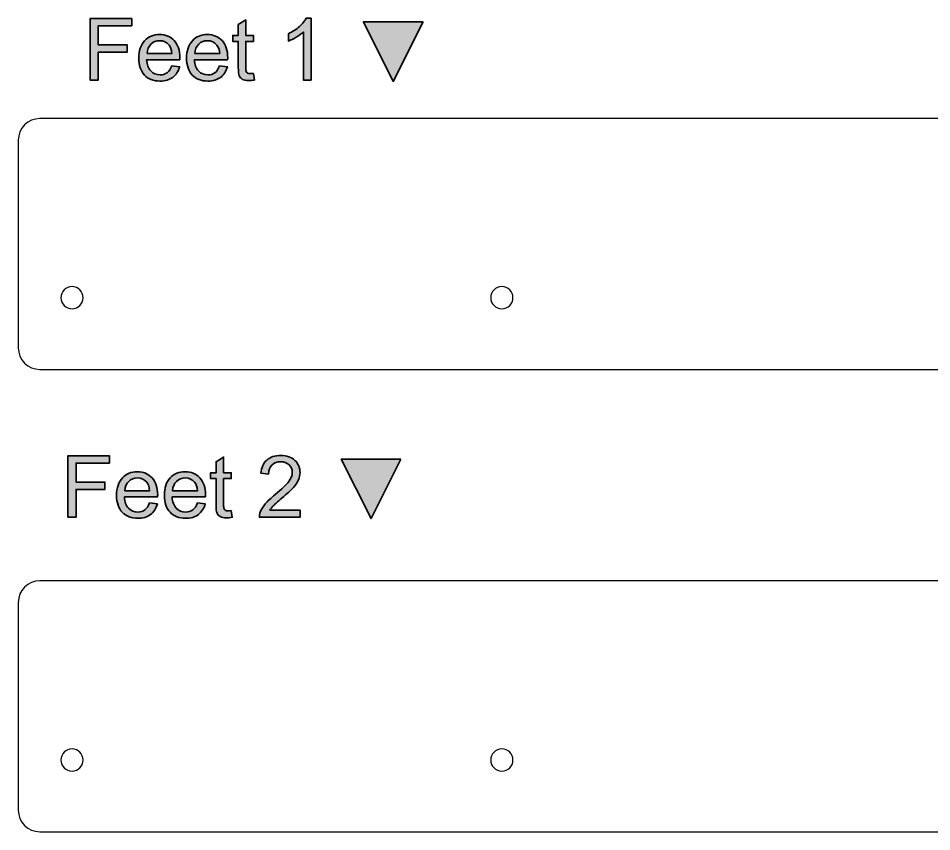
# Model space of a CAD drawing. Header units: millimetres. Extents: x 832 to 1087, y 355 to 571.
# Drawn here: x 832.5 to 960, y 458 to 571.5 of the extents above; entities that cross this region are included whole.
import ezdxf

# ---------------------------------------------------------------- set-up
doc = ezdxf.new("R2010")
doc.units = ezdxf.units.MM
doc.header["$MEASUREMENT"] = 0

# ---------------------------------------------------------------- blocks, each defined once
blk = doc.blocks.new('block 2')
at = {"color": 7, "lineweight": 25, "true_color": 0xffffff}
blk.add_open_spline([(1087.5, 525.5), (1087.5, 523.84), (1086.16, 522.5), (1084.5, 522.5), (1084.5, 522.5), (835.5, 522.5), (835.5, 522.5), (833.84, 522.5), (832.5, 523.84), (832.5, 525.5), (832.5, 525.5), (832.5, 554.5), (832.5, 554.5), (832.5, 556.16), (833.84, 557.5), (835.5, 557.5), (835.5, 557.5), (1084.5, 557.5), (1084.5, 557.5), (1086.16, 557.5), (1087.5, 556.16), (1087.5, 554.5), (1087.5, 554.5), (1087.5, 525.5), (1087.5, 525.5)], degree=3, knots=[0, 0, 0, 0, 1, 1, 1, 2, 2, 2, 3, 3, 3, 4, 4, 4, 5, 5, 5, 6, 6, 6, 7, 7, 7, 8, 8, 8, 8], dxfattribs=at)
blk = doc.blocks.new('block 4')
at = {"color": 7, "lineweight": 25, "true_color": 0xffffff}
blk.add_open_spline([(898.45, 532.5), (898.45, 533.36), (899.14, 534.05), (900, 534.05), (900.86, 534.05), (901.55, 533.36), (901.55, 532.5), (901.55, 531.64), (900.86, 530.95), (900, 530.95), (899.14, 530.95), (898.45, 531.64), (898.45, 532.5), (898.45, 532.5), (898.45, 532.5), (898.45, 532.5)], degree=3, knots=[0, 0, 0, 0, 1, 1, 1, 2, 2, 2, 3, 3, 3, 4, 4, 4, 5, 5, 5, 5], dxfattribs=at)
blk = doc.blocks.new('block 6')
at = {"color": 7, "lineweight": 25, "true_color": 0xffffff}
blk.add_open_spline([(838.45, 532.5), (838.45, 533.36), (839.14, 534.05), (840, 534.05), (840.86, 534.05), (841.55, 533.36), (841.55, 532.5), (841.55, 531.64), (840.86, 530.95), (840, 530.95), (839.14, 530.95), (838.45, 531.64), (838.45, 532.5), (838.45, 532.5), (838.45, 532.5), (838.45, 532.5)], degree=3, knots=[0, 0, 0, 0, 1, 1, 1, 2, 2, 2, 3, 3, 3, 4, 4, 4, 5, 5, 5, 5], dxfattribs=at)
blk = doc.blocks.new('block 7')
at = {"color": 7, "lineweight": 25, "true_color": 0xffffff}
blk.add_open_spline([(1087.5, 461), (1087.5, 459.34), (1086.16, 458), (1084.5, 458), (1084.5, 458), (835.5, 458), (835.5, 458), (833.84, 458), (832.5, 459.34), (832.5, 461), (832.5, 461), (832.5, 490), (832.5, 490), (832.5, 491.66), (833.84, 493), (835.5, 493), (835.5, 493), (1084.5, 493), (1084.5, 493), (1086.16, 493), (1087.5, 491.66), (1087.5, 490), (1087.5, 490), (1087.5, 461), (1087.5, 461)], degree=3, knots=[0, 0, 0, 0, 1, 1, 1, 2, 2, 2, 3, 3, 3, 4, 4, 4, 5, 5, 5, 6, 6, 6, 7, 7, 7, 8, 8, 8, 8], dxfattribs=at)
blk = doc.blocks.new('block 9')
at = {"color": 7, "lineweight": 25, "true_color": 0xffffff}
blk.add_open_spline([(898.45, 468), (898.45, 468.86), (899.14, 469.55), (900, 469.55), (900.86, 469.55), (901.55, 468.86), (901.55, 468), (901.55, 467.14), (900.86, 466.45), (900, 466.45), (899.14, 466.45), (898.45, 467.14), (898.45, 468), (898.45, 468), (898.45, 468), (898.45, 468)], degree=3, knots=[0, 0, 0, 0, 1, 1, 1, 2, 2, 2, 3, 3, 3, 4, 4, 4, 5, 5, 5, 5], dxfattribs=at)
blk = doc.blocks.new('block 11')
at = {"color": 7, "lineweight": 25, "true_color": 0xffffff}
blk.add_open_spline([(838.45, 468), (838.45, 468.86), (839.14, 469.55), (840, 469.55), (840.86, 469.55), (841.55, 468.86), (841.55, 468), (841.55, 467.14), (840.86, 466.45), (840, 466.45), (839.14, 466.45), (838.45, 467.14), (838.45, 468), (838.45, 468), (838.45, 468), (838.45, 468)], degree=3, knots=[0, 0, 0, 0, 1, 1, 1, 2, 2, 2, 3, 3, 3, 4, 4, 4, 5, 5, 5, 5], dxfattribs=at)
blk = doc.blocks.new('block 22')
at = {"true_color": 0xed1c24}
h = blk.add_hatch(color=240, dxfattribs=at)
h.dxf.hatch_style = 2
h.paths.add_polyline_path([(842.53, 562.87), (842.53, 571.46), (848.33, 571.46), (848.33, 570.44), (843.67, 570.44), (843.67, 567.78), (847.7, 567.78), (847.7, 566.77), (843.67, 566.77), (843.67, 562.87)])
h = blk.add_hatch(color=240, dxfattribs=at)
h.dxf.hatch_style = 2
edge = h.paths.add_edge_path()
edge.add_spline(control_points=[(865.32, 563.81), (865.32, 563.81), (865.47, 562.88), (865.47, 562.88), (865.18, 562.82), (864.91, 562.79), (864.68, 562.79), (864.29, 562.79), (864, 562.85), (863.79, 562.97), (863.58, 563.09), (863.43, 563.25), (863.34, 563.44), (863.25, 563.64), (863.21, 564.06), (863.21, 564.69), (863.21, 564.69), (863.21, 568.27), (863.21, 568.27), (863.21, 568.27), (862.44, 568.27), (862.44, 568.27), (862.44, 568.27), (862.44, 569.09), (862.44, 569.09), (862.44, 569.09), (863.21, 569.09), (863.21, 569.09), (863.21, 569.09), (863.21, 570.63), (863.21, 570.63), (863.21, 570.63), (864.26, 571.26), (864.26, 571.26), (864.26, 571.26), (864.26, 569.09), (864.26, 569.09), (864.26, 569.09), (865.32, 569.09), (865.32, 569.09), (865.32, 569.09), (865.32, 568.27), (865.32, 568.27), (865.32, 568.27), (864.26, 568.27), (864.26, 568.27), (864.26, 568.27), (864.26, 564.63), (864.26, 564.63), (864.26, 564.33), (864.28, 564.14), (864.32, 564.05), (864.35, 563.96), (864.41, 563.9), (864.5, 563.85), (864.58, 563.79), (864.7, 563.77), (864.86, 563.77), (864.98, 563.77), (865.13, 563.78), (865.32, 563.81)], knot_values=[0, 0, 0, 0, 1, 1, 1, 2, 2, 2, 3, 3, 3, 4, 4, 4, 5, 5, 5, 6, 6, 6, 7, 7, 7, 8, 8, 8, 9, 9, 9, 10, 10, 10, 11, 11, 11, 12, 12, 12, 13, 13, 13, 14, 14, 14, 15, 15, 15, 16, 16, 16, 17, 17, 17, 18, 18, 18, 19, 19, 19, 20, 20, 20, 20], degree=3, periodic=1)
h = blk.add_hatch(color=240, dxfattribs=at)
h.dxf.hatch_style = 2
edge = h.paths.add_edge_path()
edge.add_spline(control_points=[(873.37, 562.87), (873.37, 562.87), (872.31, 562.87), (872.31, 562.87), (872.31, 562.87), (872.31, 569.59), (872.31, 569.59), (872.06, 569.35), (871.72, 569.1), (871.31, 568.86), (870.9, 568.62), (870.53, 568.44), (870.2, 568.32), (870.2, 568.32), (870.2, 569.34), (870.2, 569.34), (870.79, 569.61), (871.31, 569.95), (871.75, 570.34), (872.19, 570.74), (872.5, 571.12), (872.69, 571.49), (872.69, 571.49), (873.37, 571.49), (873.37, 571.49), (873.37, 571.49), (873.37, 562.87), (873.37, 562.87)], knot_values=[0, 0, 0, 0, 1, 1, 1, 2, 2, 2, 3, 3, 3, 4, 4, 4, 5, 5, 5, 6, 6, 6, 7, 7, 7, 8, 8, 8, 9, 9, 9, 9], degree=3, periodic=1)
h = blk.add_hatch(color=240, dxfattribs=at)
h.dxf.hatch_style = 2
h.paths.add_polyline_path([(889, 571), (884.84, 562.69), (880.68, 571)])
h = blk.add_hatch(color=240, dxfattribs=at)
h.dxf.hatch_style = 2
edge = h.paths.add_edge_path()
edge.add_spline(control_points=[(853.93, 564.87), (853.93, 564.87), (855.02, 564.74), (855.02, 564.74), (854.85, 564.1), (854.53, 563.61), (854.07, 563.25), (853.6, 562.9), (853.01, 562.73), (852.28, 562.73), (851.37, 562.73), (850.65, 563.01), (850.12, 563.57), (849.59, 564.13), (849.32, 564.91), (849.32, 565.93), (849.32, 566.97), (849.59, 567.79), (850.13, 568.36), (850.67, 568.94), (851.37, 569.23), (852.23, 569.23), (853.06, 569.23), (853.74, 568.95), (854.26, 568.38), (854.79, 567.81), (855.06, 567.02), (855.06, 565.99), (855.06, 565.93), (855.05, 565.83), (855.05, 565.71), (855.05, 565.71), (850.41, 565.71), (850.41, 565.71), (850.45, 565.03), (850.64, 564.5), (850.99, 564.14), (851.34, 563.78), (851.77, 563.59), (852.29, 563.59), (852.68, 563.59), (853.01, 563.7), (853.28, 563.9), (853.55, 564.1), (853.77, 564.43), (853.93, 564.87)], knot_values=[0, 0, 0, 0, 1, 1, 1, 2, 2, 2, 3, 3, 3, 4, 4, 4, 5, 5, 5, 6, 6, 6, 7, 7, 7, 8, 8, 8, 9, 9, 9, 10, 10, 10, 11, 11, 11, 12, 12, 12, 13, 13, 13, 14, 14, 14, 15, 15, 15, 15], degree=3, periodic=1)
edge = h.paths.add_edge_path()
edge.add_spline(control_points=[(850.47, 566.58), (850.47, 566.58), (853.94, 566.58), (853.94, 566.58), (853.9, 567.1), (853.76, 567.49), (853.54, 567.75), (853.21, 568.16), (852.77, 568.36), (852.24, 568.36), (851.75, 568.36), (851.35, 568.2), (851.02, 567.88), (850.69, 567.55), (850.5, 567.12), (850.47, 566.58)], knot_values=[0, 0, 0, 0, 1, 1, 1, 2, 2, 2, 3, 3, 3, 4, 4, 4, 5, 5, 5, 5], degree=3, periodic=1)
h = blk.add_hatch(color=240, dxfattribs=at)
h.dxf.hatch_style = 2
edge = h.paths.add_edge_path()
edge.add_spline(control_points=[(860.6, 564.87), (860.6, 564.87), (861.69, 564.74), (861.69, 564.74), (861.52, 564.1), (861.2, 563.61), (860.74, 563.25), (860.27, 562.9), (859.68, 562.73), (858.96, 562.73), (858.05, 562.73), (857.33, 563.01), (856.79, 563.57), (856.26, 564.13), (855.99, 564.91), (855.99, 565.93), (855.99, 566.97), (856.26, 567.79), (856.8, 568.36), (857.34, 568.94), (858.04, 569.23), (858.9, 569.23), (859.73, 569.23), (860.41, 568.95), (860.94, 568.38), (861.47, 567.81), (861.73, 567.02), (861.73, 565.99), (861.73, 565.93), (861.73, 565.83), (861.72, 565.71), (861.72, 565.71), (857.08, 565.71), (857.08, 565.71), (857.12, 565.03), (857.32, 564.5), (857.66, 564.14), (858.01, 563.78), (858.44, 563.59), (858.96, 563.59), (859.35, 563.59), (859.68, 563.7), (859.95, 563.9), (860.23, 564.1), (860.44, 564.43), (860.6, 564.87)], knot_values=[0, 0, 0, 0, 1, 1, 1, 2, 2, 2, 3, 3, 3, 4, 4, 4, 5, 5, 5, 6, 6, 6, 7, 7, 7, 8, 8, 8, 9, 9, 9, 10, 10, 10, 11, 11, 11, 12, 12, 12, 13, 13, 13, 14, 14, 14, 15, 15, 15, 15], degree=3, periodic=1)
edge = h.paths.add_edge_path()
edge.add_spline(control_points=[(857.14, 566.58), (857.14, 566.58), (860.62, 566.58), (860.62, 566.58), (860.57, 567.1), (860.44, 567.49), (860.22, 567.75), (859.88, 568.16), (859.45, 568.36), (858.91, 568.36), (858.43, 568.36), (858.02, 568.2), (857.69, 567.88), (857.36, 567.55), (857.18, 567.12), (857.14, 566.58)], knot_values=[0, 0, 0, 0, 1, 1, 1, 2, 2, 2, 3, 3, 3, 4, 4, 4, 5, 5, 5, 5], degree=3, periodic=1)
at = {"color": 240, "lineweight": 35, "true_color": 0xed1c24}
for points in [[(842.53, 562.87), (842.53, 571.46), (848.33, 571.46), (848.33, 570.44), (843.67, 570.44), (843.67, 567.78), (847.7, 567.78), (847.7, 566.77), (843.67, 566.77), (843.67, 562.87), (842.53, 562.87)], [(889, 571), (884.84, 562.69), (880.68, 571), (889, 571)]]:
    blk.add_lwpolyline(points, dxfattribs=at)
for points, knots in [([(865.32, 563.81), (865.32, 563.81), (865.47, 562.88), (865.47, 562.88), (865.18, 562.82), (864.91, 562.79), (864.68, 562.79), (864.29, 562.79), (864, 562.85), (863.79, 562.97), (863.58, 563.09), (863.43, 563.25), (863.34, 563.44), (863.25, 563.64), (863.21, 564.06), (863.21, 564.69), (863.21, 564.69), (863.21, 568.27), (863.21, 568.27), (863.21, 568.27), (862.44, 568.27), (862.44, 568.27), (862.44, 568.27), (862.44, 569.09), (862.44, 569.09), (862.44, 569.09), (863.21, 569.09), (863.21, 569.09), (863.21, 569.09), (863.21, 570.63), (863.21, 570.63), (863.21, 570.63), (864.26, 571.26), (864.26, 571.26), (864.26, 571.26), (864.26, 569.09), (864.26, 569.09), (864.26, 569.09), (865.32, 569.09), (865.32, 569.09), (865.32, 569.09), (865.32, 568.27), (865.32, 568.27), (865.32, 568.27), (864.26, 568.27), (864.26, 568.27), (864.26, 568.27), (864.26, 564.63), (864.26, 564.63), (864.26, 564.33), (864.28, 564.14), (864.32, 564.05), (864.35, 563.96), (864.41, 563.9), (864.5, 563.85), (864.58, 563.79), (864.7, 563.77), (864.86, 563.77), (864.98, 563.77), (865.13, 563.78), (865.32, 563.81)], [0, 0, 0, 0, 1, 1, 1, 2, 2, 2, 3, 3, 3, 4, 4, 4, 5, 5, 5, 6, 6, 6, 7, 7, 7, 8, 8, 8, 9, 9, 9, 10, 10, 10, 11, 11, 11, 12, 12, 12, 13, 13, 13, 14, 14, 14, 15, 15, 15, 16, 16, 16, 17, 17, 17, 18, 18, 18, 19, 19, 19, 20, 20, 20, 20]), ([(873.37, 562.87), (873.37, 562.87), (872.31, 562.87), (872.31, 562.87), (872.31, 562.87), (872.31, 569.59), (872.31, 569.59), (872.06, 569.35), (871.72, 569.1), (871.31, 568.86), (870.9, 568.62), (870.53, 568.44), (870.2, 568.32), (870.2, 568.32), (870.2, 569.34), (870.2, 569.34), (870.79, 569.61), (871.31, 569.95), (871.75, 570.34), (872.19, 570.74), (872.5, 571.12), (872.69, 571.49), (872.69, 571.49), (873.37, 571.49), (873.37, 571.49), (873.37, 571.49), (873.37, 562.87), (873.37, 562.87)], [0, 0, 0, 0, 1, 1, 1, 2, 2, 2, 3, 3, 3, 4, 4, 4, 5, 5, 5, 6, 6, 6, 7, 7, 7, 8, 8, 8, 9, 9, 9, 9]), ([(853.93, 564.87), (853.93, 564.87), (855.02, 564.74), (855.02, 564.74), (854.85, 564.1), (854.53, 563.61), (854.07, 563.25), (853.6, 562.9), (853.01, 562.73), (852.28, 562.73), (851.37, 562.73), (850.65, 563.01), (850.12, 563.57), (849.59, 564.13), (849.32, 564.91), (849.32, 565.93), (849.32, 566.97), (849.59, 567.79), (850.13, 568.36), (850.67, 568.94), (851.37, 569.23), (852.23, 569.23), (853.06, 569.23), (853.74, 568.95), (854.26, 568.38), (854.79, 567.81), (855.06, 567.02), (855.06, 565.99), (855.06, 565.93), (855.05, 565.83), (855.05, 565.71), (855.05, 565.71), (850.41, 565.71), (850.41, 565.71), (850.45, 565.03), (850.64, 564.5), (850.99, 564.14), (851.34, 563.78), (851.77, 563.59), (852.29, 563.59), (852.68, 563.59), (853.01, 563.7), (853.28, 563.9), (853.55, 564.1), (853.77, 564.43), (853.93, 564.87)], [0, 0, 0, 0, 1, 1, 1, 2, 2, 2, 3, 3, 3, 4, 4, 4, 5, 5, 5, 6, 6, 6, 7, 7, 7, 8, 8, 8, 9, 9, 9, 10, 10, 10, 11, 11, 11, 12, 12, 12, 13, 13, 13, 14, 14, 14, 15, 15, 15, 15]), ([(860.6, 564.87), (860.6, 564.87), (861.69, 564.74), (861.69, 564.74), (861.52, 564.1), (861.2, 563.61), (860.74, 563.25), (860.27, 562.9), (859.68, 562.73), (858.96, 562.73), (858.05, 562.73), (857.33, 563.01), (856.79, 563.57), (856.26, 564.13), (855.99, 564.91), (855.99, 565.93), (855.99, 566.97), (856.26, 567.79), (856.8, 568.36), (857.34, 568.94), (858.04, 569.23), (858.9, 569.23), (859.73, 569.23), (860.41, 568.95), (860.94, 568.38), (861.47, 567.81), (861.73, 567.02), (861.73, 565.99), (861.73, 565.93), (861.73, 565.83), (861.72, 565.71), (861.72, 565.71), (857.08, 565.71), (857.08, 565.71), (857.12, 565.03), (857.32, 564.5), (857.66, 564.14), (858.01, 563.78), (858.44, 563.59), (858.96, 563.59), (859.35, 563.59), (859.68, 563.7), (859.95, 563.9), (860.23, 564.1), (860.44, 564.43), (860.6, 564.87)], [0, 0, 0, 0, 1, 1, 1, 2, 2, 2, 3, 3, 3, 4, 4, 4, 5, 5, 5, 6, 6, 6, 7, 7, 7, 8, 8, 8, 9, 9, 9, 10, 10, 10, 11, 11, 11, 12, 12, 12, 13, 13, 13, 14, 14, 14, 15, 15, 15, 15]), ([(850.47, 566.58), (850.47, 566.58), (853.94, 566.58), (853.94, 566.58), (853.9, 567.1), (853.76, 567.49), (853.54, 567.75), (853.21, 568.16), (852.77, 568.36), (852.24, 568.36), (851.75, 568.36), (851.35, 568.2), (851.02, 567.88), (850.69, 567.55), (850.5, 567.12), (850.47, 566.58)], [0, 0, 0, 0, 1, 1, 1, 2, 2, 2, 3, 3, 3, 4, 4, 4, 5, 5, 5, 5]), ([(857.14, 566.58), (857.14, 566.58), (860.62, 566.58), (860.62, 566.58), (860.57, 567.1), (860.44, 567.49), (860.22, 567.75), (859.88, 568.16), (859.45, 568.36), (858.91, 568.36), (858.43, 568.36), (858.02, 568.2), (857.69, 567.88), (857.36, 567.55), (857.18, 567.12), (857.14, 566.58)], [0, 0, 0, 0, 1, 1, 1, 2, 2, 2, 3, 3, 3, 4, 4, 4, 5, 5, 5, 5])]:
    blk.add_open_spline(points, degree=3, knots=knots, dxfattribs=at)
blk = doc.blocks.new('block 23')
at = {"true_color": 0xed1c24}
h = blk.add_hatch(color=240, dxfattribs=at)
h.dxf.hatch_style = 2
h.paths.add_polyline_path([(839.43, 501.87), (839.43, 510.46), (845.23, 510.46), (845.23, 509.44), (840.57, 509.44), (840.57, 506.78), (844.6, 506.78), (844.6, 505.77), (840.57, 505.77), (840.57, 501.87)])
h = blk.add_hatch(color=240, dxfattribs=at)
h.dxf.hatch_style = 2
edge = h.paths.add_edge_path()
edge.add_spline(control_points=[(862.22, 502.81), (862.22, 502.81), (862.37, 501.88), (862.37, 501.88), (862.08, 501.82), (861.81, 501.79), (861.58, 501.79), (861.19, 501.79), (860.9, 501.85), (860.69, 501.97), (860.48, 502.09), (860.33, 502.25), (860.24, 502.44), (860.16, 502.64), (860.11, 503.06), (860.11, 503.69), (860.11, 503.69), (860.11, 507.27), (860.11, 507.27), (860.11, 507.27), (859.34, 507.27), (859.34, 507.27), (859.34, 507.27), (859.34, 508.09), (859.34, 508.09), (859.34, 508.09), (860.11, 508.09), (860.11, 508.09), (860.11, 508.09), (860.11, 509.63), (860.11, 509.63), (860.11, 509.63), (861.16, 510.26), (861.16, 510.26), (861.16, 510.26), (861.16, 508.09), (861.16, 508.09), (861.16, 508.09), (862.22, 508.09), (862.22, 508.09), (862.22, 508.09), (862.22, 507.27), (862.22, 507.27), (862.22, 507.27), (861.16, 507.27), (861.16, 507.27), (861.16, 507.27), (861.16, 503.63), (861.16, 503.63), (861.16, 503.33), (861.18, 503.14), (861.22, 503.05), (861.25, 502.96), (861.31, 502.9), (861.4, 502.85), (861.48, 502.79), (861.6, 502.77), (861.76, 502.77), (861.88, 502.77), (862.03, 502.78), (862.22, 502.81)], knot_values=[0, 0, 0, 0, 1, 1, 1, 2, 2, 2, 3, 3, 3, 4, 4, 4, 5, 5, 5, 6, 6, 6, 7, 7, 7, 8, 8, 8, 9, 9, 9, 10, 10, 10, 11, 11, 11, 12, 12, 12, 13, 13, 13, 14, 14, 14, 15, 15, 15, 16, 16, 16, 17, 17, 17, 18, 18, 18, 19, 19, 19, 20, 20, 20, 20], degree=3, periodic=1)
h = blk.add_hatch(color=240, dxfattribs=at)
h.dxf.hatch_style = 2
edge = h.paths.add_edge_path()
edge.add_spline(control_points=[(871.84, 502.88), (871.84, 502.88), (871.84, 501.87), (871.84, 501.87), (871.84, 501.87), (866.16, 501.87), (866.16, 501.87), (866.15, 502.12), (866.19, 502.37), (866.28, 502.6), (866.43, 502.99), (866.66, 503.37), (866.98, 503.74), (867.29, 504.12), (867.75, 504.55), (868.36, 505.04), (869.29, 505.81), (869.92, 506.42), (870.25, 506.86), (870.58, 507.31), (870.74, 507.73), (870.74, 508.13), (870.74, 508.55), (870.59, 508.9), (870.29, 509.19), (869.99, 509.48), (869.6, 509.62), (869.12, 509.62), (868.62, 509.62), (868.21, 509.47), (867.91, 509.16), (867.6, 508.86), (867.45, 508.44), (867.44, 507.9), (867.44, 507.9), (866.36, 508.01), (866.36, 508.01), (866.43, 508.82), (866.71, 509.43), (867.2, 509.86), (867.68, 510.28), (868.33, 510.49), (869.15, 510.49), (869.97, 510.49), (870.62, 510.26), (871.1, 509.81), (871.58, 509.35), (871.83, 508.78), (871.83, 508.11), (871.83, 507.76), (871.75, 507.43), (871.61, 507.09), (871.47, 506.76), (871.24, 506.41), (870.91, 506.04), (870.59, 505.68), (870.05, 505.17), (869.29, 504.53), (868.66, 504), (868.25, 503.64), (868.07, 503.45), (867.89, 503.26), (867.74, 503.07), (867.62, 502.88), (867.62, 502.88), (871.84, 502.88), (871.84, 502.88)], knot_values=[0, 0, 0, 0, 1, 1, 1, 2, 2, 2, 3, 3, 3, 4, 4, 4, 5, 5, 5, 6, 6, 6, 7, 7, 7, 8, 8, 8, 9, 9, 9, 10, 10, 10, 11, 11, 11, 12, 12, 12, 13, 13, 13, 14, 14, 14, 15, 15, 15, 16, 16, 16, 17, 17, 17, 18, 18, 18, 19, 19, 19, 20, 20, 20, 21, 21, 21, 22, 22, 22, 22], degree=3, periodic=1)
h = blk.add_hatch(color=240, dxfattribs=at)
h.dxf.hatch_style = 2
h.paths.add_polyline_path([(885.91, 510), (881.75, 501.69), (877.58, 510)])
h = blk.add_hatch(color=240, dxfattribs=at)
h.dxf.hatch_style = 2
edge = h.paths.add_edge_path()
edge.add_spline(control_points=[(850.83, 503.87), (850.83, 503.87), (851.92, 503.74), (851.92, 503.74), (851.75, 503.1), (851.43, 502.61), (850.97, 502.25), (850.5, 501.9), (849.91, 501.73), (849.18, 501.73), (848.27, 501.73), (847.55, 502.01), (847.02, 502.57), (846.49, 503.13), (846.22, 503.91), (846.22, 504.93), (846.22, 505.97), (846.49, 506.79), (847.03, 507.36), (847.57, 507.94), (848.27, 508.23), (849.13, 508.23), (849.96, 508.23), (850.64, 507.95), (851.17, 507.38), (851.69, 506.81), (851.96, 506.02), (851.96, 504.99), (851.96, 504.93), (851.95, 504.83), (851.95, 504.71), (851.95, 504.71), (847.31, 504.71), (847.31, 504.71), (847.35, 504.03), (847.54, 503.5), (847.89, 503.14), (848.24, 502.78), (848.67, 502.59), (849.19, 502.59), (849.58, 502.59), (849.91, 502.7), (850.18, 502.9), (850.45, 503.1), (850.67, 503.43), (850.83, 503.87)], knot_values=[0, 0, 0, 0, 1, 1, 1, 2, 2, 2, 3, 3, 3, 4, 4, 4, 5, 5, 5, 6, 6, 6, 7, 7, 7, 8, 8, 8, 9, 9, 9, 10, 10, 10, 11, 11, 11, 12, 12, 12, 13, 13, 13, 14, 14, 14, 15, 15, 15, 15], degree=3, periodic=1)
edge = h.paths.add_edge_path()
edge.add_spline(control_points=[(847.37, 505.58), (847.37, 505.58), (850.84, 505.58), (850.84, 505.58), (850.8, 506.1), (850.66, 506.49), (850.44, 506.75), (850.11, 507.16), (849.67, 507.36), (849.14, 507.36), (848.65, 507.36), (848.25, 507.2), (847.92, 506.88), (847.59, 506.55), (847.4, 506.12), (847.37, 505.58)], knot_values=[0, 0, 0, 0, 1, 1, 1, 2, 2, 2, 3, 3, 3, 4, 4, 4, 5, 5, 5, 5], degree=3, periodic=1)
h = blk.add_hatch(color=240, dxfattribs=at)
h.dxf.hatch_style = 2
edge = h.paths.add_edge_path()
edge.add_spline(control_points=[(857.5, 503.87), (857.5, 503.87), (858.59, 503.74), (858.59, 503.74), (858.42, 503.1), (858.1, 502.61), (857.64, 502.25), (857.17, 501.9), (856.58, 501.73), (855.86, 501.73), (854.95, 501.73), (854.23, 502.01), (853.69, 502.57), (853.16, 503.13), (852.89, 503.91), (852.89, 504.93), (852.89, 505.97), (853.16, 506.79), (853.7, 507.36), (854.24, 507.94), (854.94, 508.23), (855.8, 508.23), (856.63, 508.23), (857.31, 507.95), (857.84, 507.38), (858.37, 506.81), (858.63, 506.02), (858.63, 504.99), (858.63, 504.93), (858.63, 504.83), (858.62, 504.71), (858.62, 504.71), (853.98, 504.71), (853.98, 504.71), (854.02, 504.03), (854.22, 503.5), (854.56, 503.14), (854.91, 502.78), (855.34, 502.59), (855.86, 502.59), (856.25, 502.59), (856.58, 502.7), (856.85, 502.9), (857.13, 503.1), (857.34, 503.43), (857.5, 503.87)], knot_values=[0, 0, 0, 0, 1, 1, 1, 2, 2, 2, 3, 3, 3, 4, 4, 4, 5, 5, 5, 6, 6, 6, 7, 7, 7, 8, 8, 8, 9, 9, 9, 10, 10, 10, 11, 11, 11, 12, 12, 12, 13, 13, 13, 14, 14, 14, 15, 15, 15, 15], degree=3, periodic=1)
edge = h.paths.add_edge_path()
edge.add_spline(control_points=[(854.04, 505.58), (854.04, 505.58), (857.52, 505.58), (857.52, 505.58), (857.47, 506.1), (857.34, 506.49), (857.12, 506.75), (856.78, 507.16), (856.35, 507.36), (855.81, 507.36), (855.33, 507.36), (854.92, 507.2), (854.59, 506.88), (854.26, 506.55), (854.08, 506.12), (854.04, 505.58)], knot_values=[0, 0, 0, 0, 1, 1, 1, 2, 2, 2, 3, 3, 3, 4, 4, 4, 5, 5, 5, 5], degree=3, periodic=1)
at = {"color": 240, "lineweight": 35, "true_color": 0xed1c24}
for points in [[(839.43, 501.87), (839.43, 510.46), (845.23, 510.46), (845.23, 509.44), (840.57, 509.44), (840.57, 506.78), (844.6, 506.78), (844.6, 505.77), (840.57, 505.77), (840.57, 501.87), (839.43, 501.87)], [(885.91, 510), (881.75, 501.69), (877.58, 510), (885.91, 510)]]:
    blk.add_lwpolyline(points, dxfattribs=at)
for points, knots in [([(862.22, 502.81), (862.22, 502.81), (862.37, 501.88), (862.37, 501.88), (862.08, 501.82), (861.81, 501.79), (861.58, 501.79), (861.19, 501.79), (860.9, 501.85), (860.69, 501.97), (860.48, 502.09), (860.33, 502.25), (860.24, 502.44), (860.16, 502.64), (860.11, 503.06), (860.11, 503.69), (860.11, 503.69), (860.11, 507.27), (860.11, 507.27), (860.11, 507.27), (859.34, 507.27), (859.34, 507.27), (859.34, 507.27), (859.34, 508.09), (859.34, 508.09), (859.34, 508.09), (860.11, 508.09), (860.11, 508.09), (860.11, 508.09), (860.11, 509.63), (860.11, 509.63), (860.11, 509.63), (861.16, 510.26), (861.16, 510.26), (861.16, 510.26), (861.16, 508.09), (861.16, 508.09), (861.16, 508.09), (862.22, 508.09), (862.22, 508.09), (862.22, 508.09), (862.22, 507.27), (862.22, 507.27), (862.22, 507.27), (861.16, 507.27), (861.16, 507.27), (861.16, 507.27), (861.16, 503.63), (861.16, 503.63), (861.16, 503.33), (861.18, 503.14), (861.22, 503.05), (861.25, 502.96), (861.31, 502.9), (861.4, 502.85), (861.48, 502.79), (861.6, 502.77), (861.76, 502.77), (861.88, 502.77), (862.03, 502.78), (862.22, 502.81)], [0, 0, 0, 0, 1, 1, 1, 2, 2, 2, 3, 3, 3, 4, 4, 4, 5, 5, 5, 6, 6, 6, 7, 7, 7, 8, 8, 8, 9, 9, 9, 10, 10, 10, 11, 11, 11, 12, 12, 12, 13, 13, 13, 14, 14, 14, 15, 15, 15, 16, 16, 16, 17, 17, 17, 18, 18, 18, 19, 19, 19, 20, 20, 20, 20]), ([(871.84, 502.88), (871.84, 502.88), (871.84, 501.87), (871.84, 501.87), (871.84, 501.87), (866.16, 501.87), (866.16, 501.87), (866.15, 502.12), (866.19, 502.37), (866.28, 502.6), (866.43, 502.99), (866.66, 503.37), (866.98, 503.74), (867.29, 504.12), (867.75, 504.55), (868.36, 505.04), (869.29, 505.81), (869.92, 506.42), (870.25, 506.86), (870.58, 507.31), (870.74, 507.73), (870.74, 508.13), (870.74, 508.55), (870.59, 508.9), (870.29, 509.19), (869.99, 509.48), (869.6, 509.62), (869.12, 509.62), (868.62, 509.62), (868.21, 509.47), (867.91, 509.16), (867.6, 508.86), (867.45, 508.44), (867.44, 507.9), (867.44, 507.9), (866.36, 508.01), (866.36, 508.01), (866.43, 508.82), (866.71, 509.43), (867.2, 509.86), (867.68, 510.28), (868.33, 510.49), (869.15, 510.49), (869.97, 510.49), (870.62, 510.26), (871.1, 509.81), (871.58, 509.35), (871.83, 508.78), (871.83, 508.11), (871.83, 507.76), (871.75, 507.43), (871.61, 507.09), (871.47, 506.76), (871.24, 506.41), (870.91, 506.04), (870.59, 505.68), (870.05, 505.17), (869.29, 504.53), (868.66, 504), (868.25, 503.64), (868.07, 503.45), (867.89, 503.26), (867.74, 503.07), (867.62, 502.88), (867.62, 502.88), (871.84, 502.88), (871.84, 502.88)], [0, 0, 0, 0, 1, 1, 1, 2, 2, 2, 3, 3, 3, 4, 4, 4, 5, 5, 5, 6, 6, 6, 7, 7, 7, 8, 8, 8, 9, 9, 9, 10, 10, 10, 11, 11, 11, 12, 12, 12, 13, 13, 13, 14, 14, 14, 15, 15, 15, 16, 16, 16, 17, 17, 17, 18, 18, 18, 19, 19, 19, 20, 20, 20, 21, 21, 21, 22, 22, 22, 22]), ([(850.83, 503.87), (850.83, 503.87), (851.92, 503.74), (851.92, 503.74), (851.75, 503.1), (851.43, 502.61), (850.97, 502.25), (850.5, 501.9), (849.91, 501.73), (849.18, 501.73), (848.27, 501.73), (847.55, 502.01), (847.02, 502.57), (846.49, 503.13), (846.22, 503.91), (846.22, 504.93), (846.22, 505.97), (846.49, 506.79), (847.03, 507.36), (847.57, 507.94), (848.27, 508.23), (849.13, 508.23), (849.96, 508.23), (850.64, 507.95), (851.17, 507.38), (851.69, 506.81), (851.96, 506.02), (851.96, 504.99), (851.96, 504.93), (851.95, 504.83), (851.95, 504.71), (851.95, 504.71), (847.31, 504.71), (847.31, 504.71), (847.35, 504.03), (847.54, 503.5), (847.89, 503.14), (848.24, 502.78), (848.67, 502.59), (849.19, 502.59), (849.58, 502.59), (849.91, 502.7), (850.18, 502.9), (850.45, 503.1), (850.67, 503.43), (850.83, 503.87)], [0, 0, 0, 0, 1, 1, 1, 2, 2, 2, 3, 3, 3, 4, 4, 4, 5, 5, 5, 6, 6, 6, 7, 7, 7, 8, 8, 8, 9, 9, 9, 10, 10, 10, 11, 11, 11, 12, 12, 12, 13, 13, 13, 14, 14, 14, 15, 15, 15, 15]), ([(857.5, 503.87), (857.5, 503.87), (858.59, 503.74), (858.59, 503.74), (858.42, 503.1), (858.1, 502.61), (857.64, 502.25), (857.17, 501.9), (856.58, 501.73), (855.86, 501.73), (854.95, 501.73), (854.23, 502.01), (853.69, 502.57), (853.16, 503.13), (852.89, 503.91), (852.89, 504.93), (852.89, 505.97), (853.16, 506.79), (853.7, 507.36), (854.24, 507.94), (854.94, 508.23), (855.8, 508.23), (856.63, 508.23), (857.31, 507.95), (857.84, 507.38), (858.37, 506.81), (858.63, 506.02), (858.63, 504.99), (858.63, 504.93), (858.63, 504.83), (858.62, 504.71), (858.62, 504.71), (853.98, 504.71), (853.98, 504.71), (854.02, 504.03), (854.22, 503.5), (854.56, 503.14), (854.91, 502.78), (855.34, 502.59), (855.86, 502.59), (856.25, 502.59), (856.58, 502.7), (856.85, 502.9), (857.13, 503.1), (857.34, 503.43), (857.5, 503.87)], [0, 0, 0, 0, 1, 1, 1, 2, 2, 2, 3, 3, 3, 4, 4, 4, 5, 5, 5, 6, 6, 6, 7, 7, 7, 8, 8, 8, 9, 9, 9, 10, 10, 10, 11, 11, 11, 12, 12, 12, 13, 13, 13, 14, 14, 14, 15, 15, 15, 15]), ([(847.37, 505.58), (847.37, 505.58), (850.84, 505.58), (850.84, 505.58), (850.8, 506.1), (850.66, 506.49), (850.44, 506.75), (850.11, 507.16), (849.67, 507.36), (849.14, 507.36), (848.65, 507.36), (848.25, 507.2), (847.92, 506.88), (847.59, 506.55), (847.4, 506.12), (847.37, 505.58)], [0, 0, 0, 0, 1, 1, 1, 2, 2, 2, 3, 3, 3, 4, 4, 4, 5, 5, 5, 5]), ([(854.04, 505.58), (854.04, 505.58), (857.52, 505.58), (857.52, 505.58), (857.47, 506.1), (857.34, 506.49), (857.12, 506.75), (856.78, 507.16), (856.35, 507.36), (855.81, 507.36), (855.33, 507.36), (854.92, 507.2), (854.59, 506.88), (854.26, 506.55), (854.08, 506.12), (854.04, 505.58)], [0, 0, 0, 0, 1, 1, 1, 2, 2, 2, 3, 3, 3, 4, 4, 4, 5, 5, 5, 5])]:
    blk.add_open_spline(points, degree=3, knots=knots, dxfattribs=at)

msp = doc.modelspace()

# ---------------------------------------------------------------- block references
for name in ['block 22', 'block 2', 'block 6', 'block 4', 'block 23', 'block 7', 'block 11', 'block 9']:
    msp.add_blockref(name, (0, 0))

doc.saveas('drawing.dxf')
